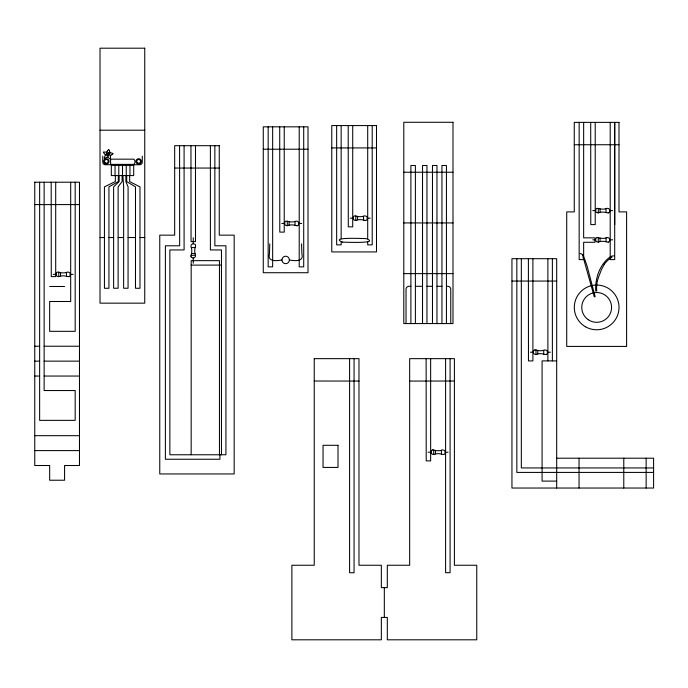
<?xml version="1.0" encoding="UTF-8"?>
<svg xmlns="http://www.w3.org/2000/svg" width="688" height="688" viewBox="0 0 688 688"><rect width="100%" height="100%" fill="white"/><g stroke="black" fill="none" stroke-linecap="round" stroke-linejoin="round"><path stroke-width="1.03" d="M191.169 454.768L191.178 260.649L219.455 260.657L219.455 454.768M308.009 149.21L308.009 126.841L263.272 126.841L263.272 272.723L308.009 272.723L308.009 149.21L263.272 149.21M614.702 224.58L614.702 122.378L614.702 259.608L610.204 259.608L610.204 258.31M68.68 276.679A7.181 7.181 0 0 1 66.908 276.361L66.074 276.172A10.501 10.501 0 0 0 63.193 275.854A10.501 10.501 0 0 0 60.303 276.163C57.818 277.814 54.748 275.346 56.614 272.672A1.428 1.428 0 0 1 57.371 272.164L57.697 272.113A7.181 7.181 0 0 1 59.469 272.371M66.074 272.56C68.568 270.934 71.638 273.377 69.772 276.069A1.428 1.428 0 0 1 69.006 276.567L68.68 276.628M297.225 225.741A7.181 7.181 0 0 1 295.453 225.415L294.619 225.225A10.501 10.501 0 0 0 291.729 224.907A10.501 10.501 0 0 0 288.848 225.217C286.354 226.868 283.284 224.4 285.15 221.725A1.428 1.428 0 0 1 285.916 221.218L286.242 221.166A7.181 7.181 0 0 1 288.014 221.424L288.848 221.613A10.501 10.501 0 0 0 291.729 221.932A10.501 10.501 0 0 0 294.619 221.622C297.104 219.979 300.174 222.439 298.308 225.122A1.428 1.428 0 0 1 297.551 225.621L297.225 225.681M363.935 220.186L363.109 219.971A10.501 10.501 0 0 0 360.228 219.653A10.501 10.501 0 0 0 357.339 219.962C354.853 221.613 351.774 219.145 353.649 216.462A1.428 1.428 0 0 1 354.406 215.963L354.733 215.903A7.181 7.181 0 0 1 356.504 216.17L357.339 216.359A10.501 10.501 0 0 0 360.228 216.677A10.501 10.501 0 0 0 363.109 216.367C365.595 214.716 368.673 217.184 366.807 219.859A1.428 1.428 0 0 1 366.042 220.366L365.715 220.418M432.632 449.892A7.181 7.181 0 0 1 434.403 450.21L435.237 450.399A10.501 10.501 0 0 0 438.127 450.717A10.501 10.501 0 0 0 441.017 450.408C443.493 448.774 446.572 451.233 444.706 453.908A1.428 1.428 0 0 1 443.941 454.407L443.614 454.467A7.181 7.181 0 0 1 441.842 454.2L441.008 454.011A10.501 10.501 0 0 0 438.127 453.693A10.501 10.501 0 0 0 435.237 454.003C432.752 455.654 429.682 453.186 431.548 450.511A1.428 1.428 0 0 1 432.305 450.004L432.632 449.952M545.894 354.535A7.181 7.181 0 0 1 544.131 354.217L543.296 354.028A10.501 10.501 0 0 0 540.407 353.709A10.501 10.501 0 0 0 537.517 354.019C535.032 355.67 531.962 353.202 533.828 350.527A1.428 1.428 0 0 1 534.593 350.02L534.911 349.968M536.692 350.201L537.526 350.416A10.501 10.501 0 0 0 540.407 350.734A10.501 10.501 0 0 0 543.296 350.424C545.782 348.773 548.852 351.241 546.986 353.924A1.428 1.428 0 0 1 546.229 354.423L545.902 354.483M608.209 212.927A7.181 7.181 0 0 1 606.446 212.609L605.612 212.42A10.501 10.501 0 0 0 602.722 212.102A10.501 10.501 0 0 0 599.833 212.411C597.347 214.063 594.277 211.594 596.143 208.911A1.428 1.428 0 0 1 596.909 208.412L597.236 208.352A7.181 7.181 0 0 1 599.007 208.619M608.209 242.15A7.181 7.181 0 0 1 606.446 241.823L605.612 241.643A10.501 10.501 0 0 0 602.722 241.316A10.501 10.501 0 0 0 599.833 241.626C597.347 243.277 594.277 240.817 596.143 238.134A1.428 1.428 0 0 1 596.909 237.635L597.236 237.575M599.016 208.593L599.841 208.808A10.501 10.501 0 0 0 602.722 209.126A10.501 10.501 0 0 0 605.612 208.817C608.097 207.165 611.168 209.634 609.301 212.308A1.428 1.428 0 0 1 608.545 212.816L608.218 212.867M597.236 237.515A7.181 7.181 0 0 1 599.007 237.842L599.841 238.022A10.501 10.501 0 0 0 602.722 238.349A10.501 10.501 0 0 0 605.612 238.039C608.097 236.388 611.168 238.848 609.301 241.531A1.428 1.428 0 0 1 608.545 242.03L608.218 242.09M269.791 243.879L269.49 252.505A60.819 60.819 0 0 1 269.404 254.182C267.254 261.956 277.023 261.001 281.942 259.952M108.902 155.952L108.833 155.591A1.135 1.135 0 0 0 108.412 154.852M583.089 254.723L583.054 257.398M106.726 155.617L106.932 155.247A1.135 1.135 0 0 1 107.517 154.714M112.901 153.622L112.823 153.768A2.477 2.477 0 0 1 112.557 154.155L112.127 154.482M604.27 264.424L601.587 269.249L598.689 276.8A56.227 56.227 0 0 0 597.519 280.566A30.461 30.461 0 0 0 596.737 291.05L595.756 291.05C594.914 278.227 599.979 263.504 611.107 256.271M107.509 150.913L108.231 149.984A2.761 2.761 0 0 1 108.773 149.434A2.761 2.761 0 0 1 109.143 150.122L109.555 151.222M112.049 154.542L111.723 154.766A12.522 12.522 0 0 0 111.404 154.998A5.951 5.951 0 0 1 111.103 155.221L110.94 155.307A1.066 1.066 0 0 1 110.321 155.436L110.321 155.428M109.702 152.951L109.788 152.925A2.245 2.245 0 0 1 110.106 152.813M342.753 242.15C343.157 242.047 381.135 243.948 366.119 238.607C365.724 238.702 328.047 236.689 342.65 242.15M110.106 152.822L110.527 152.813A3.827 3.827 0 0 1 110.966 152.874L112.17 153.226A8.892 8.892 0 0 0 112.935 153.441M190.997 256.366L191.049 256.693A1.428 1.428 0 0 0 191.548 257.458C194.24 259.316 196.682 256.254 195.057 253.76A10.501 10.501 0 0 1 194.738 250.871A10.501 10.501 0 0 1 195.048 247.99L195.272 247.164A7.181 7.181 0 0 0 195.564 245.384L195.452 245.057A1.428 1.428 0 0 0 194.953 244.292C192.262 242.434 189.819 245.496 191.445 247.99A10.501 10.501 0 0 1 191.763 250.879A10.501 10.501 0 0 1 191.453 253.76L191.23 254.586A7.181 7.181 0 0 0 190.937 256.366M104.344 158.197L104.481 158.197A3.543 3.543 0 0 0 105.015 158.145L107.337 157.07A3.569 3.569 0 0 0 107.689 156.615A3.569 3.569 0 0 0 107.887 157.156L109.788 158.859A3.543 3.543 0 0 0 110.278 159.074L110.407 159.126M191.169 265.121L221.459 265.086M409.67 381.075L454.398 381.014M100.018 130.204L144.747 130.204M574.265 144.738L619.002 144.738M331.762 147.929L376.499 147.929M174.675 168.053L219.266 168.053M403.796 172.232L452.996 172.232M34.4 182.217L79.481 182.217L79.481 465.509L64.577 465.509L64.577 480.224L49.665 480.224L49.665 465.509L34.753 465.509L34.753 182.217M34.753 204.585L79.481 204.585M592.755 210.614L595.653 210.614M609.792 210.614L612.69 210.614M350.252 218.165L353.159 218.165M367.289 218.165L370.196 218.165M403.796 222.929L452.996 222.929M281.762 223.419L284.669 223.419M298.798 223.419L301.705 223.419M100.018 237.549L104.438 237.549M108.644 237.532L113.623 237.532M118.121 237.532L123.634 237.532M128.063 237.532L135.201 237.532M139.982 237.549L144.747 237.549M592.755 239.828L595.653 239.828M609.792 239.828L612.69 239.828M191.333 247.56L195.168 247.56M191.496 253.528L195.005 253.528M191.066 255.3L195.435 255.3M583.802 259.608L579.158 259.608L579.158 122.378M403.796 273.626L452.996 273.626M53.217 274.366L56.124 274.366M70.253 274.366L73.16 274.366M511.949 281.065L556.687 281.065M410.891 286.294L409.016 286.294A2.984 2.984 0 0 0 406.032 289.278L406.032 323.575M415.389 286.294L422.527 286.294M426.956 286.294L432.468 286.294M436.966 286.294L441.945 286.294M446.435 286.294L447.776 286.294A2.984 2.984 0 0 1 450.76 289.278L450.76 323.575M49.665 286.492L64.569 286.492M34.753 346.227L39.637 346.227M44.135 346.227L79.481 346.227M530.439 352.222L533.338 352.222M547.476 352.222L550.374 352.222M556.687 360.899L542.084 360.899L542.084 481.101L556.687 481.101M34.753 361.14L39.637 361.14M44.135 361.14L79.481 361.14M34.753 376.052L39.637 376.052M44.135 376.052L79.481 376.052M34.753 435.685L79.481 435.685M34.753 450.597L79.481 450.597M428.151 452.205L431.058 452.205M445.188 452.205L448.094 452.205M556.687 458.208L653.6 458.208L653.6 488.033L511.949 488.033L511.949 258.697L556.687 258.697L556.687 488.033M653.6 467.943L521.332 467.943L521.332 258.697M653.6 472.415L516.843 472.415L516.843 258.697M314.244 381.014L358.981 381.075M289.399 259.952A3.724 3.724 0 0 1 283.809 263.177A3.724 3.724 0 0 1 283.809 256.719A3.724 3.724 0 0 1 289.399 259.952C294.318 261.001 304.087 261.956 301.946 254.182A60.819 60.819 0 0 1 301.86 252.505L301.559 243.879M105.522 154.697L105.556 154.705A1.066 1.066 0 0 1 104.972 154.404L104.843 154.267A5.951 5.951 0 0 1 104.61 153.966A12.522 12.522 0 0 0 104.438 153.734L103.776 152.813A2.477 2.477 0 0 1 103.63 152.366L103.604 152.263M108.687 154.594L108.893 154.637A1.152 1.152 0 0 0 109.865 154.413L109.917 154.172A1.092 1.092 0 0 0 108.627 154.379M60.303 272.56L59.478 272.345M109.487 152.985L109.521 152.994A2.95 2.95 0 0 0 109.667 151.197M106.502 152.272L106.098 152.143A3.827 3.827 0 0 0 105.668 152.065L104.413 152.039A8.892 8.892 0 0 1 103.621 152.031M108.584 156.047L108.119 155.067M611.039 256.314L611.761 257.166M106.296 153.785L106.305 153.596A1.092 1.092 0 0 1 107.457 154.198M583.063 254.663L586.529 264.347A101.119 101.119 0 0 1 587.371 267.133L595.146 296.597L594.32 296.898L583.992 260.176M583.261 258.017L583.476 258.636M367.702 242.047L367.71 244.868L372.208 244.868L372.199 125.569M590.708 122.378L590.786 224.58L595.223 224.606L595.223 122.378M528.393 258.697L528.47 360.899L532.899 360.933L532.899 258.697M426.13 358.654L426.216 460.883L430.645 460.917L430.645 452.601M348.205 125.569L348.291 226.842L352.72 226.877L352.72 125.569M279.715 126.841L279.792 232.097L284.23 232.131L284.23 126.841M190.954 145.693L191.058 241.6L195.487 241.6L195.487 145.693M179.577 145.693L179.663 245.788L165.387 245.788L165.387 459.249L219.902 459.249L219.902 454.768M51.187 182.217L51.273 276.602L55.702 276.602L55.702 182.217M646.144 458.208L646.144 488.033M623.784 458.208L623.784 488.033M610.204 122.369L610.204 256.822M606.042 208.696L606.042 212.532M606.042 237.919L606.042 241.746M600.065 208.86L600.065 212.36M600.065 238.082L600.065 241.583M598.293 208.43L598.293 212.798M598.293 237.652L598.293 242.013M583.648 122.378L583.648 237.85L595 237.85L594.965 242.279L583.648 242.279L583.648 256.185M579.047 458.208L579.047 488.033M552.378 258.697L552.378 360.899M547.889 258.697L547.889 360.899M543.726 350.304L543.726 354.139M537.749 350.476L537.749 353.976M535.978 350.046L535.978 354.406M450.098 358.654L450.081 572.708L445.609 572.708L445.609 452.601M446.435 323.575L446.435 165.481L441.945 165.481L441.945 323.575M445.609 358.654L445.609 451.491M441.438 450.287L441.438 454.123M436.966 323.575L436.966 165.481L432.468 165.481L432.468 323.575M435.47 450.459L435.47 453.96M433.698 450.021L433.698 454.39M430.645 358.654L430.645 451.491M426.956 323.575L426.956 165.481L422.527 165.481L422.527 323.575M415.389 323.575L415.389 165.481L410.891 165.481L410.891 323.575M384.325 587.621L384.325 617.437M367.702 125.569L367.702 238.702M363.539 216.247L363.539 220.083M357.571 216.41L357.571 219.911M355.799 215.98L355.799 220.349M354.062 358.654L354.062 572.751L349.59 572.751L349.59 358.654M341.153 125.569L341.153 238.71M341.153 242.047L341.153 244.868L336.656 244.868L336.656 125.569M303.709 126.841L303.709 266.858L299.211 266.858L299.211 126.841M295.049 221.502L295.049 225.337M289.08 221.674L289.08 225.174M287.309 221.244L287.309 225.604M272.654 126.841L272.654 266.858L268.165 266.858L268.165 126.841M221.459 454.768L221.459 249.95L210.39 249.95L210.39 145.693M214.862 145.693L214.862 245.788L225.931 245.788L225.931 454.768L169.859 454.768L169.859 249.95L184.092 249.95L184.092 145.693M193.251 237.721L193.251 243.81M193.251 257.94L193.251 263.263M142.27 156.185L142.27 162.265A2.477 2.477 0 0 1 139.793 164.733L105.23 164.733A2.477 2.477 0 0 1 102.753 162.265L102.753 156.185M129.963 165.137L129.963 175.569M129.671 175.569L129.671 181.58L139.982 186.878L139.982 288.272L135.493 288.272L135.493 186.878L126.687 181.58L126.687 175.569M126.239 165.137L126.239 175.569M125.887 175.569L125.887 181.632L128.088 186.861L128.063 288.246L123.634 288.246L123.634 186.861L122.911 175.569M122.507 165.137L122.507 175.569M122.111 175.569L122.111 181.537L118.121 186.861L118.121 288.246L113.623 288.246L113.623 186.861L119.127 181.537L119.127 175.569M118.783 165.137L118.783 175.569M118.327 175.569L118.327 181.537L108.936 186.878L108.936 288.272L104.438 288.272L104.438 186.878L115.343 181.537L115.343 175.569M115.051 165.137L115.051 175.569M75.181 182.217L75.181 331.324L49.648 331.324L49.648 301.499L70.692 301.499L70.692 182.217M66.504 272.448L66.504 276.284M60.535 272.62L60.535 276.12M58.764 272.19L58.764 276.55M44.135 182.217L44.135 390.543L75.181 390.543L75.181 420.359L39.637 420.359L39.637 182.217M110.252 155.66A2.864 2.864 0 0 1 110.501 157.191L110.536 158.171A4.928 4.928 0 0 1 110.467 159.109M105.539 154.946A2.864 2.864 0 0 0 104.851 156.331L104.499 157.26A4.928 4.928 0 0 0 104.292 158.171M107.405 150.853A2.95 2.95 0 0 0 106.975 152.573L106.778 152.469A2.245 2.245 0 0 0 106.511 152.263M107.939 153.837A1.092 1.092 0 0 1 108.257 152.641M107.122 154.387A1.152 1.152 0 0 1 106.262 153.863M107.861 154.895A1.694 1.694 0 0 1 107.216 155.583M108.326 152.659A1.092 1.092 0 0 1 108.274 153.897M534.92 349.908A7.181 7.181 0 0 1 536.692 350.226M365.715 220.478A7.181 7.181 0 0 1 363.943 220.16M60.303 272.568A10.501 10.501 0 0 0 63.193 272.878A10.501 10.501 0 0 0 66.082 272.568M580.113 253.545A3.208 3.208 0 0 1 582.985 255.755M611.374 256.719A2.606 2.606 0 0 1 613.937 255.936M604.202 264.373A29.722 29.722 0 0 1 611.804 257.226M314.244 358.654L314.244 565.252L291.884 565.252L291.884 639.806L381.341 639.806L381.341 617.437L387.31 617.437L387.31 639.806L476.767 639.806L476.767 565.252L454.398 565.252L454.398 358.654L409.661 358.654L409.67 565.252L387.301 565.252L387.301 587.621L381.341 587.621L381.341 565.252L358.981 565.252L358.981 358.654L314.244 358.654M110.587 159.857L110.587 163.753L111.164 164.372L133.696 164.389C135.467 163.813 135.381 159.848 133.747 159.169L111.327 159.169L110.587 159.805M144.747 48.194L100.018 48.194L100.018 303.159L144.747 303.159L144.747 48.194M452.996 122.283L403.796 122.283L403.796 323.575L452.996 323.575L452.996 122.283M619.002 122.369L574.265 122.369L574.265 211.895L566.723 211.895L566.723 346.417L626.605 346.417L626.605 211.895L619.002 211.895L619.002 122.369M376.499 125.569L331.762 125.569L331.771 251.928L376.499 251.928L376.499 125.569M219.266 145.693L174.675 145.693L174.675 235.15L159.762 235.15L159.762 473.955L234.169 473.955L234.169 235.15L219.266 235.15L219.266 145.693M133.696 165.137L111.327 165.137L111.327 175.569L133.696 175.569L133.696 165.137M338.006 445.299L323.042 445.299L323.042 467.427L338.006 467.427L338.006 445.299M137.66 162.953A1.875 1.875 0 0 0 140.533 161.431A1.875 1.875 0 0 0 137.781 159.702A1.875 1.875 0 0 0 137.66 162.953M105.367 162.953A1.875 1.875 0 0 0 108.231 161.422A1.875 1.875 0 0 0 105.479 159.702A1.875 1.875 0 0 0 105.367 162.953M104.954 163.624A2.666 2.666 0 0 0 109.022 161.456A2.666 2.666 0 0 0 105.109 159.014A2.666 2.666 0 0 0 104.954 163.624M137.247 163.615A2.666 2.666 0 0 0 141.324 161.456A2.666 2.666 0 0 0 137.411 159.005A2.666 2.666 0 0 0 137.247 163.615M588.309 319.757A14.912 14.912 0 0 0 611.537 308.473A14.912 14.912 0 0 0 590.149 294A14.912 14.912 0 0 0 588.309 319.757M585.479 326.783A22.369 22.369 0 0 0 619.028 307.416A22.369 22.369 0 0 0 585.479 288.04A22.369 22.369 0 0 0 585.479 326.783"/></g></svg>
